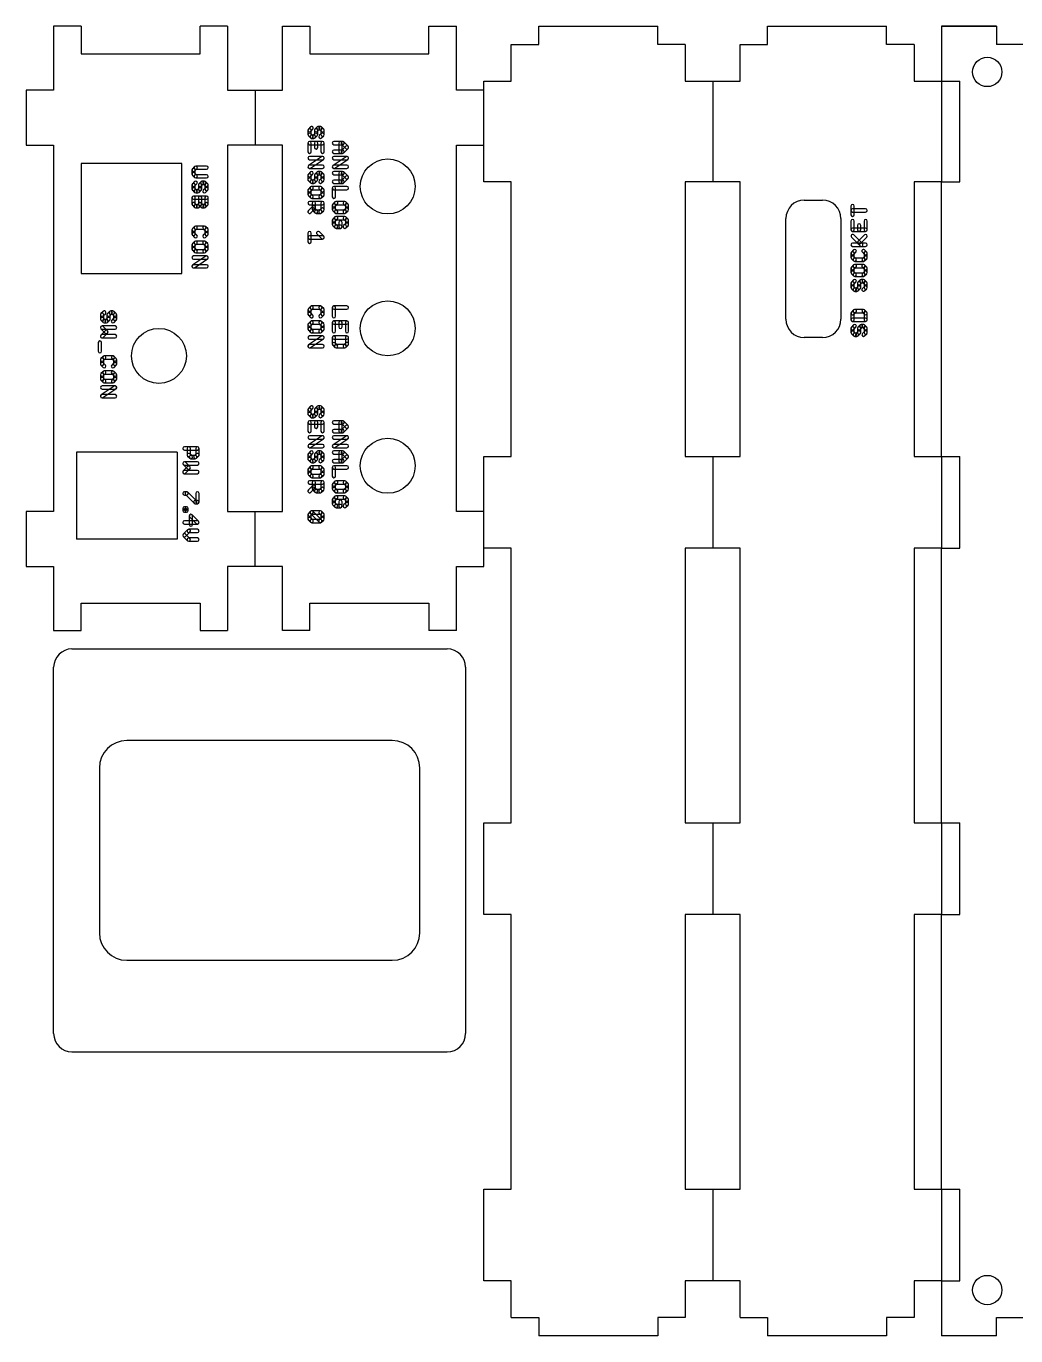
# Model space of a CAD drawing. Extents: x -3 to 225, y 0 to 143.
# Drawn here: x -3 to 105.1, y 0 to 143 of the extents above; entities that cross this region are included whole.
import ezdxf

# ---------------------------------------------------------------- set-up
doc = ezdxf.new("R2010")
doc.units = 0
for name, color, linetype in [('121', 1, 'CONTINUOUS'), ('20', 178, 'CONTINUOUS'), ('248', 250, 'CONTINUOUS')]:
    doc.layers.add(name, color=color, linetype=linetype)

msp = doc.modelspace()

# ---------------------------------------------------------------- linework, layer by layer
at = {"layer": '121'}
for points in [[(28.081, 131.5078), (28.3183, 131.7451, 1), (28.0668, 131.9966), (27.8296, 131.7593, 1)], [(28.1331, 131.159), (28.1331, 131.6336, 1), (27.7775, 131.6336), (27.7775, 131.159, 1)], [(28.7787, 131.9966), (28.5414, 131.7593, 1), (28.7928, 131.5078), (29.0301, 131.7451, 1)], [(28.4893, 131.6336), (28.4893, 131.159, 1), (28.8449, 131.159), (28.8449, 131.6336, 1)], [(29.1416, 132.0486), (28.9044, 132.0486, 1), (28.9044, 131.693), (29.1416, 131.693, 1)], [(29.5046, 131.7593), (29.2674, 131.9966, 1), (29.0159, 131.7451), (29.2532, 131.5078, 1)], [(29.5567, 131.159), (29.5567, 131.6336, 1), (29.2011, 131.6336), (29.2011, 131.159, 1)], [(28.3183, 131.0475), (28.081, 131.2848, 1), (27.8296, 131.0333), (28.0668, 130.796, 1)], [(29.3789, 130.4115), (27.9553, 130.4115, 1), (27.9553, 130.0559), (29.3789, 130.0559, 1)], [(27.7775, 130.2337), (27.7775, 129.2846, 1), (28.1331, 129.2846), (28.1331, 130.2337, 1)], [(28.4298, 131.0996), (28.1926, 131.0996, 1), (28.1926, 130.744), (28.4298, 130.744, 1)], [(28.5414, 131.2848), (28.3041, 131.0475, 1), (28.5556, 130.796), (28.7928, 131.0333, 1)], [(28.4893, 130.2337), (28.4893, 129.7591, 1), (28.8449, 129.7591), (28.8449, 130.2337, 1)], [(29.2674, 130.796), (29.5046, 131.0333, 1), (29.2532, 131.2848), (29.0159, 131.0475, 1)], [(29.5567, 129.2846), (29.5567, 130.2337, 1), (29.2011, 130.2337), (29.2011, 129.2846, 1)], [(30.6223, 130.0559), (31.5714, 130.0559, 1), (31.5714, 130.4115), (30.6223, 130.4115, 1)], [(31.1563, 130.2337), (31.1563, 129.2846, 1), (31.5119, 129.2846), (31.5119, 130.2337, 1)], [(31.4457, 130.108), (31.9202, 129.6334, 1), (32.1716, 129.8849), (31.6971, 130.3594, 1)], [(27.9553, 128.4187), (29.3789, 128.4187, 1), (29.3789, 128.7743), (27.9553, 128.7743, 1)], [(29.2803, 128.7445), (27.8567, 127.7954, 1), (28.0539, 127.4995), (29.4775, 128.4486, 1)], [(31.5714, 129.4624), (30.6223, 129.4624, 1), (30.6223, 129.1068), (31.5714, 129.1068, 1)], [(30.6223, 128.4187), (32.0459, 128.4187, 1), (32.0459, 128.7743), (30.6223, 128.7743, 1)], [(31.9473, 128.7445), (30.5237, 127.7954, 1), (30.7209, 127.4995), (32.1445, 128.4486, 1)], [(31.9202, 129.8849), (31.4457, 129.4103, 1), (31.6971, 129.1589), (32.1716, 129.6334, 1)], [(15.4003, 127.678), (15.1631, 127.4407, 1), (15.4145, 127.1893), (15.6518, 127.4265, 1)], [(15.111, 127.315), (15.111, 126.8405, 1), (15.4666, 126.8405), (15.4666, 127.315, 1)], [(16.7124, 127.7301), (15.5261, 127.7301, 1), (15.5261, 127.3745), (16.7124, 127.3745, 1)], [(27.9553, 127.4696), (29.3789, 127.4696, 1), (29.3789, 127.8252), (27.9553, 127.8252, 1)], [(30.6223, 127.4696), (32.0459, 127.4696, 1), (32.0459, 127.8252), (30.6223, 127.8252, 1)], [(15.1631, 126.7147), (15.4003, 126.4775, 1), (15.6518, 126.7289), (15.4145, 126.9662, 1)], [(15.4145, 125.5521), (15.6518, 125.7894, 1), (15.4003, 126.0408), (15.1631, 125.8036, 1)], [(15.4666, 125.2033), (15.4666, 125.6778, 1), (15.111, 125.6778), (15.111, 125.2033, 1)], [(15.5261, 126.4254), (16.7124, 126.4254, 1), (16.7124, 126.781), (15.5261, 126.781, 1)], [(16.1122, 126.0408), (15.8749, 125.8036, 1), (16.1263, 125.5521), (16.3636, 125.7894, 1)], [(15.8228, 125.6778), (15.8228, 125.2033, 1), (16.1784, 125.2033), (16.1784, 125.6778, 1)], [(16.4751, 126.0929), (16.2379, 126.0929, 1), (16.2379, 125.7373), (16.4751, 125.7373, 1)], [(16.8381, 125.8036), (16.6009, 126.0408, 1), (16.3494, 125.7894), (16.5867, 125.5521, 1)], [(16.8902, 125.2033), (16.8902, 125.6778, 1), (16.5346, 125.6778), (16.5346, 125.2033, 1)], [(28.081, 126.5964), (28.3183, 126.8336, 1), (28.0668, 127.0851), (27.8296, 126.8478, 1)], [(28.1331, 126.2476), (28.1331, 126.7221, 1), (27.7775, 126.7221), (27.7775, 126.2476, 1)], [(28.3183, 126.136), (28.081, 126.3733, 1), (27.8296, 126.1218), (28.0668, 125.8846, 1)], [(28.4298, 126.1881), (28.1926, 126.1881, 1), (28.1926, 125.8325), (28.4298, 125.8325, 1)], [(28.5414, 126.3733), (28.3041, 126.136, 1), (28.5556, 125.8846), (28.7928, 126.1218, 1)], [(28.7787, 127.0851), (28.5414, 126.8478, 1), (28.7928, 126.5964), (29.0301, 126.8336, 1)], [(28.4893, 126.7221), (28.4893, 126.2476, 1), (28.8449, 126.2476), (28.8449, 126.7221, 1)], [(29.1416, 127.1372), (28.9044, 127.1372, 1), (28.9044, 126.7816), (29.1416, 126.7816, 1)], [(29.5046, 126.8478), (29.2674, 127.0851, 1), (29.0159, 126.8336), (29.2532, 126.5964, 1)], [(29.2674, 125.8846), (29.5046, 126.1218, 1), (29.2532, 126.3733), (29.0159, 126.136, 1)], [(29.5567, 126.2476), (29.5567, 126.7221, 1), (29.2011, 126.7221), (29.2011, 126.2476, 1)], [(30.6223, 126.7816), (31.5714, 126.7816, 1), (31.5714, 127.1372), (30.6223, 127.1372, 1)], [(31.5714, 126.1881), (30.6223, 126.1881, 1), (30.6223, 125.8325), (31.5714, 125.8325, 1)], [(31.1563, 126.9594), (31.1563, 126.0103, 1), (31.5119, 126.0103), (31.5119, 126.9594, 1)], [(31.4457, 126.8336), (31.9202, 126.3591, 1), (32.1716, 126.6105), (31.6971, 127.0851, 1)], [(31.9202, 126.6105), (31.4457, 126.136, 1), (31.6971, 125.8846), (32.1716, 126.3591, 1)], [(15.6518, 125.0917), (15.4145, 125.329, 1), (15.1631, 125.0776), (15.4003, 124.8403, 1)], [(15.2888, 124.1001), (16.7124, 124.1001, 1), (16.7124, 124.4557), (15.2888, 124.4557, 1)], [(15.4666, 123.5661), (15.4666, 124.2779, 1), (15.111, 124.2779), (15.111, 123.5661, 1)], [(15.7633, 125.1438), (15.5261, 125.1438, 1), (15.5261, 124.7882), (15.7633, 124.7882, 1)], [(15.8749, 125.329), (15.6376, 125.0917, 1), (15.8891, 124.8403), (16.1263, 125.0776, 1)], [(15.8228, 124.2779), (15.8228, 123.5661, 1), (16.1784, 123.5661), (16.1784, 124.2779, 1)], [(16.6009, 124.8403), (16.8381, 125.0776, 1), (16.5867, 125.329), (16.3494, 125.0917, 1)], [(16.5346, 124.2779), (16.5346, 123.5661, 1), (16.8902, 123.5661), (16.8902, 124.2779, 1)], [(28.0668, 125.4479), (27.8296, 125.2107, 1), (28.081, 124.9592), (28.3183, 125.1965, 1)], [(27.7775, 125.0849), (27.7775, 124.6104, 1), (28.1331, 124.6104), (28.1331, 125.0849, 1)], [(27.8296, 124.4847), (28.0668, 124.2474, 1), (28.3183, 124.4989), (28.081, 124.7361, 1)], [(29.1416, 125.5), (28.1926, 125.5, 1), (28.1926, 125.1444), (29.1416, 125.1444, 1)], [(28.1926, 124.1953), (29.1416, 124.1953, 1), (29.1416, 124.5509), (28.1926, 124.5509, 1)], [(29.5046, 125.2107), (29.2674, 125.4479, 1), (29.0159, 125.1965), (29.2532, 124.9592, 1)], [(29.2674, 124.2474), (29.5046, 124.4847, 1), (29.2532, 124.7361), (29.0159, 124.4989, 1)], [(29.5567, 124.6104), (29.5567, 125.0849, 1), (29.2011, 125.0849), (29.2011, 124.6104, 1)], [(32.0459, 125.5), (30.6223, 125.5, 1), (30.6223, 125.1444), (32.0459, 125.1444, 1)], [(30.4445, 125.3222), (30.4445, 124.3731, 1), (30.8001, 124.3731), (30.8001, 125.3222, 1)], [(15.6518, 123.4546), (15.4145, 123.6919, 1), (15.1631, 123.4404), (15.4003, 123.2031, 1)], [(15.7633, 123.5067), (15.5261, 123.5067, 1), (15.5261, 123.1511), (15.7633, 123.1511, 1)], [(15.8749, 123.6919), (15.6376, 123.4546, 1), (15.8891, 123.2031), (16.1263, 123.4404, 1)], [(16.3636, 123.4546), (16.1263, 123.6919, 1), (15.8749, 123.4404), (16.1122, 123.2031, 1)], [(16.4751, 123.5067), (16.2379, 123.5067, 1), (16.2379, 123.1511), (16.4751, 123.1511, 1)], [(16.5867, 123.6919), (16.3494, 123.4546, 1), (16.6009, 123.2031), (16.8381, 123.4404, 1)], [(27.9553, 123.5073), (29.3789, 123.5073, 1), (29.3789, 123.8629), (27.9553, 123.8629, 1)], [(28.3041, 123.3362), (27.8296, 122.8617, 1), (28.081, 122.6103), (28.5556, 123.0848, 1)], [(28.6076, 122.9732), (28.6076, 123.6851, 1), (28.252, 123.6851), (28.252, 122.9732, 1)], [(28.7928, 122.8617), (28.5556, 123.099, 1), (28.3041, 122.8475), (28.5414, 122.6103, 1)], [(29.2532, 123.099), (29.0159, 122.8617, 1), (29.2674, 122.6103), (29.5046, 122.8475, 1)], [(29.2011, 123.6851), (29.2011, 122.9732, 1), (29.5567, 122.9732), (29.5567, 123.6851, 1)], [(30.7338, 123.8108), (30.4966, 123.5735, 1), (30.748, 123.3221), (30.9853, 123.5593, 1)], [(30.4445, 123.4478), (30.4445, 122.9732, 1), (30.8001, 122.9732), (30.8001, 123.4478, 1)], [(30.4966, 122.8475), (30.7338, 122.6103, 1), (30.9853, 122.8617), (30.748, 123.099, 1)], [(31.8086, 123.8629), (30.8596, 123.8629, 1), (30.8596, 123.5072), (31.8086, 123.5072, 1)], [(32.1716, 123.5735), (31.9344, 123.8108, 1), (31.6829, 123.5593), (31.9202, 123.3221, 1)], [(31.9344, 122.6103), (32.1716, 122.8475, 1), (31.9202, 123.099), (31.6829, 122.8617, 1)], [(32.2237, 122.9732), (32.2237, 123.4478, 1), (31.8681, 123.4478), (31.8681, 122.9732, 1)], [(87.4654, 122.4078), (87.4654, 123.3569, 1), (87.1098, 123.3569), (87.1098, 122.4078, 1)], [(88.7112, 123.0602), (87.2876, 123.0602, 1), (87.2876, 122.7046), (88.7112, 122.7046, 1)], [(29.1416, 122.9138), (28.6671, 122.9138, 1), (28.6671, 122.5582), (29.1416, 122.5582, 1)], [(30.7338, 122.1736), (30.4966, 121.9363, 1), (30.748, 121.6849), (30.9853, 121.9222, 1)], [(30.4445, 121.8106), (30.4445, 121.3361, 1), (30.8001, 121.3361), (30.8001, 121.8106, 1)], [(30.8596, 122.5582), (31.8086, 122.5582, 1), (31.8086, 122.9138), (30.8596, 122.9138, 1)], [(31.8086, 122.2257), (30.8596, 122.2257, 1), (30.8596, 121.8701), (31.8086, 121.8701, 1)], [(31.5119, 121.0988), (31.5119, 121.5734, 1), (31.1563, 121.5734), (31.1563, 121.0988, 1)], [(32.1716, 121.9363), (31.9344, 122.1736, 1), (31.6829, 121.9222), (31.9202, 121.6849, 1)], [(32.2237, 121.3361), (32.2237, 121.8106, 1), (31.8681, 121.8106), (31.8681, 121.3361, 1)], [(87.1098, 121.7198), (87.1098, 120.7707, 1), (87.4654, 120.7707), (87.4654, 121.7198, 1)], [(88.889, 120.7707), (88.889, 121.7198, 1), (88.5334, 121.7198), (88.5334, 120.7707, 1)], [(15.4003, 121.1294), (15.1631, 120.8921, 1), (15.4145, 120.6406), (15.6518, 120.8779, 1)], [(15.111, 120.7664), (15.111, 120.2918, 1), (15.4666, 120.2918), (15.4666, 120.7664, 1)], [(15.1631, 120.1661), (15.4003, 119.9288, 1), (15.6518, 120.1803), (15.4145, 120.4175, 1)], [(16.4751, 121.1814), (15.5261, 121.1814, 1), (15.5261, 120.8258), (16.4751, 120.8258, 1)], [(16.8381, 120.8921), (16.6009, 121.1294, 1), (16.3494, 120.8779), (16.5867, 120.6406, 1)], [(16.6009, 119.9288), (16.8381, 120.1661, 1), (16.5867, 120.4175), (16.3494, 120.1803, 1)], [(16.8902, 120.2918), (16.8902, 120.7664, 1), (16.5346, 120.7664), (16.5346, 120.2918, 1)], [(27.7775, 120.4107), (27.7775, 119.4617, 1), (28.1331, 119.4617), (28.1331, 120.4107, 1)], [(28.7787, 120.285), (29.2532, 119.8105, 1), (29.5046, 120.0619), (29.0301, 120.5365, 1)], [(30.4966, 121.2104), (30.7338, 120.9731, 1), (30.9853, 121.2245), (30.748, 121.4618, 1)], [(30.8596, 120.921), (31.3341, 120.921, 1), (31.3341, 121.2766), (30.8596, 121.2766, 1)], [(31.9344, 120.9731), (32.1716, 121.2104, 1), (31.9202, 121.4618), (31.6829, 121.2245, 1)], [(87.2876, 120.5929), (88.7112, 120.5929, 1), (88.7112, 120.9485), (87.2876, 120.9485, 1)], [(88.3624, 119.2592), (87.4133, 120.2083, 1), (87.1619, 119.9569), (88.1109, 119.0078, 1)], [(88.1772, 120.7707), (88.1772, 121.2452, 1), (87.8216, 121.2452), (87.8216, 120.7707, 1)], [(88.1251, 119.2451), (88.8369, 119.9569, 1), (88.5855, 120.2083), (87.8737, 119.4965, 1)], [(15.4003, 119.4922), (15.1631, 119.2549, 1), (15.4145, 119.0035), (15.6518, 119.2408, 1)], [(15.111, 119.1292), (15.111, 118.6547, 1), (15.4666, 118.6547), (15.4666, 119.1292, 1)], [(15.1631, 118.5289), (15.4003, 118.2917, 1), (15.6518, 118.5431), (15.4145, 118.7804, 1)], [(16.4751, 119.5443), (15.5261, 119.5443, 1), (15.5261, 119.1887), (16.4751, 119.1887, 1)], [(16.8381, 119.2549), (16.6009, 119.4922, 1), (16.3494, 119.2408), (16.5867, 119.0035, 1)], [(16.6009, 118.2917), (16.8381, 118.5289, 1), (16.5867, 118.7804), (16.3494, 118.5431, 1)], [(16.8902, 118.6547), (16.8902, 119.1292, 1), (16.5346, 119.1292), (16.5346, 118.6547, 1)], [(29.3789, 120.114), (27.9553, 120.114, 1), (27.9553, 119.7584), (29.3789, 119.7584, 1)], [(87.2876, 118.9557), (88.7112, 118.9557, 1), (88.7112, 119.3113), (87.2876, 119.3113, 1)], [(15.2888, 117.5515), (16.7124, 117.5515, 1), (16.7124, 117.9071), (15.2888, 117.9071, 1)], [(16.6138, 117.8773), (15.1902, 116.9282, 1), (15.3874, 116.6323), (16.811, 117.5814, 1)], [(15.5261, 118.2396), (16.4751, 118.2396, 1), (16.4751, 118.5952), (15.5261, 118.5952, 1)], [(87.3991, 118.5712), (87.1619, 118.3339, 1), (87.4133, 118.0824), (87.6506, 118.3197, 1)], [(87.1098, 118.2082), (87.1098, 117.7336, 1), (87.4654, 117.7336), (87.4654, 118.2082, 1)], [(87.1619, 117.6079), (87.3991, 117.3706, 1), (87.6506, 117.6221), (87.4133, 117.8594, 1)], [(87.5249, 117.3186), (88.4739, 117.3186, 1), (88.4739, 117.6742), (87.5249, 117.6742, 1)], [(88.8369, 118.3339), (88.5997, 118.5712, 1), (88.3482, 118.3197), (88.5855, 118.0824, 1)], [(88.5997, 117.3706), (88.8369, 117.6079, 1), (88.5855, 117.8594), (88.3482, 117.6221, 1)], [(88.889, 117.7336), (88.889, 118.2082, 1), (88.5334, 118.2082), (88.5334, 117.7336, 1)], [(15.2888, 116.6024), (16.7124, 116.6024, 1), (16.7124, 116.958), (15.2888, 116.958, 1)], [(87.3991, 116.934), (87.1619, 116.6967, 1), (87.4133, 116.4453), (87.6506, 116.6826, 1)], [(87.1098, 116.571), (87.1098, 116.0965, 1), (87.4654, 116.0965), (87.4654, 116.571, 1)], [(87.1619, 115.9708), (87.3991, 115.7335, 1), (87.6506, 115.9849), (87.4133, 116.2222, 1)], [(88.4739, 116.9861), (87.5249, 116.9861, 1), (87.5249, 116.6305), (88.4739, 116.6305, 1)], [(87.5249, 115.6814), (88.4739, 115.6814, 1), (88.4739, 116.037), (87.5249, 116.037, 1)], [(88.8369, 116.6967), (88.5997, 116.934, 1), (88.3482, 116.6826), (88.5855, 116.4453, 1)], [(88.5997, 115.7335), (88.8369, 115.9708, 1), (88.5855, 116.2222), (88.3482, 115.9849, 1)], [(88.889, 116.0965), (88.889, 116.571, 1), (88.5334, 116.571), (88.5334, 116.0965, 1)], [(87.3991, 115.2969), (87.1619, 115.0596, 1), (87.4133, 114.8081), (87.6506, 115.0454, 1)], [(87.1098, 114.9339), (87.1098, 114.4593, 1), (87.4654, 114.4593), (87.4654, 114.9339, 1)], [(87.1619, 114.3336), (87.3991, 114.0963, 1), (87.6506, 114.3478), (87.4133, 114.585, 1)], [(87.8878, 114.0963), (88.1251, 114.3336, 1), (87.8737, 114.585), (87.6364, 114.3478, 1)], [(88.1251, 114.8081), (88.3624, 115.0454, 1), (88.1109, 115.2969), (87.8737, 115.0596, 1)], [(88.1772, 114.4593), (88.1772, 114.9339, 1), (87.8216, 114.9339), (87.8216, 114.4593, 1)], [(88.2367, 114.9933), (88.4739, 114.9933, 1), (88.4739, 115.3489), (88.2367, 115.3489, 1)], [(88.3482, 115.0454), (88.5855, 114.8081, 1), (88.8369, 115.0596), (88.5997, 115.2969, 1)], [(88.5855, 114.585), (88.3482, 114.3478, 1), (88.5997, 114.0963), (88.8369, 114.3336, 1)], [(88.5334, 114.9339), (88.5334, 114.4593, 1), (88.889, 114.4593), (88.889, 114.9339, 1)], [(87.5249, 114.0443), (87.7621, 114.0443, 1), (87.7621, 114.3999), (87.5249, 114.3999, 1)], [(5.4145, 111.3707), (5.6518, 111.608, 1), (5.4003, 111.8594), (5.1631, 111.6221, 1)], [(5.4666, 111.0219), (5.4666, 111.4964, 1), (5.111, 111.4964), (5.111, 111.0219, 1)], [(6.1122, 111.8594), (5.8749, 111.6221, 1), (6.1263, 111.3707), (6.3636, 111.608, 1)], [(5.8228, 111.4964), (5.8228, 111.0219, 1), (6.1784, 111.0219), (6.1784, 111.4964, 1)], [(6.4751, 111.9115), (6.2379, 111.9115, 1), (6.2379, 111.5559), (6.4751, 111.5559, 1)], [(6.8381, 111.6221), (6.6009, 111.8594, 1), (6.3494, 111.608), (6.5867, 111.3707, 1)], [(6.8902, 111.0219), (6.8902, 111.4964, 1), (6.5346, 111.4964), (6.5346, 111.0219, 1)], [(28.0668, 112.4037), (27.8296, 112.1664, 1), (28.081, 111.9149), (28.3183, 112.1522, 1)], [(27.7775, 112.0407), (27.7775, 111.5661, 1), (28.1331, 111.5661), (28.1331, 112.0407, 1)], [(27.8296, 111.4404), (28.0668, 111.2031, 1), (28.3183, 111.4546), (28.081, 111.6919, 1)], [(29.1416, 112.4557), (28.1926, 112.4557, 1), (28.1926, 112.1001), (29.1416, 112.1001, 1)], [(29.5046, 112.1664), (29.2674, 112.4037, 1), (29.0159, 112.1522), (29.2532, 111.9149, 1)], [(29.2674, 111.2031), (29.5046, 111.4404, 1), (29.2532, 111.6919), (29.0159, 111.4546, 1)], [(29.5567, 111.5661), (29.5567, 112.0407, 1), (29.2011, 112.0407), (29.2011, 111.5661, 1)], [(32.0459, 112.4557), (30.6223, 112.4557, 1), (30.6223, 112.1001), (32.0459, 112.1001, 1)], [(30.4445, 112.2779), (30.4445, 111.3289, 1), (30.8001, 111.3289), (30.8001, 112.2779, 1)], [(87.3991, 112.0225), (87.1619, 111.7853, 1), (87.4133, 111.5338), (87.6506, 111.7711, 1)], [(87.1098, 111.6595), (87.1098, 110.9477, 1), (87.4654, 110.9477), (87.4654, 111.6595, 1)], [(88.4739, 112.0746), (87.5249, 112.0746, 1), (87.5249, 111.719), (88.4739, 111.719, 1)], [(88.8369, 111.7853), (88.5997, 112.0225, 1), (88.3482, 111.7711), (88.5855, 111.5338, 1)], [(88.889, 110.9477), (88.889, 111.6595, 1), (88.5334, 111.6595), (88.5334, 110.9477, 1)], [(5.6518, 110.9103), (5.4145, 111.1476, 1), (5.1631, 110.8961), (5.4003, 110.6589, 1)], [(6.7124, 110.2743), (5.2888, 110.2743, 1), (5.2888, 109.9187), (6.7124, 109.9187, 1)], [(5.1631, 109.9708), (5.6376, 109.4963, 1), (5.8891, 109.7477), (5.4145, 110.2222, 1)], [(5.7633, 110.9624), (5.5261, 110.9624, 1), (5.5261, 110.6068), (5.7633, 110.6068, 1)], [(5.8749, 111.1476), (5.6376, 110.9103, 1), (5.8891, 110.6589), (6.1263, 110.8961, 1)], [(6.6009, 110.6589), (6.8381, 110.8961, 1), (6.5867, 111.1476), (6.3494, 110.9103, 1)], [(28.0668, 110.7665), (27.8296, 110.5292, 1), (28.081, 110.2778), (28.3183, 110.5151, 1)], [(27.7775, 110.4035), (27.7775, 109.929, 1), (28.1331, 109.929), (28.1331, 110.4035, 1)], [(29.1416, 110.8186), (28.1926, 110.8186, 1), (28.1926, 110.463), (29.1416, 110.463, 1)], [(29.5046, 110.5292), (29.2674, 110.7665, 1), (29.0159, 110.5151), (29.2532, 110.2778, 1)], [(29.5567, 109.929), (29.5567, 110.4035, 1), (29.2011, 110.4035), (29.2011, 109.929, 1)], [(32.0459, 110.8186), (30.6223, 110.8186, 1), (30.6223, 110.463), (32.0459, 110.463, 1)], [(30.4445, 110.6408), (30.4445, 109.6917, 1), (30.8001, 109.6917), (30.8001, 110.6408, 1)], [(31.1563, 110.6408), (31.1563, 110.1662, 1), (31.5119, 110.1662), (31.5119, 110.6408, 1)], [(32.2237, 109.6917), (32.2237, 110.6408, 1), (31.8681, 110.6408), (31.8681, 109.6917, 1)], [(87.2876, 110.7699), (88.7112, 110.7699, 1), (88.7112, 111.1255), (87.2876, 111.1255, 1)], [(87.3991, 110.3854), (87.1619, 110.1481, 1), (87.4133, 109.8967), (87.6506, 110.1339, 1)], [(87.1098, 110.0224), (87.1098, 109.5479, 1), (87.4654, 109.5479), (87.4654, 110.0224, 1)], [(88.1251, 109.8967), (88.3624, 110.1339, 1), (88.1109, 110.3854), (87.8737, 110.1481, 1)], [(88.1772, 109.5479), (88.1772, 110.0224, 1), (87.8216, 110.0224), (87.8216, 109.5479, 1)], [(88.2367, 110.0819), (88.4739, 110.0819, 1), (88.4739, 110.4375), (88.2367, 110.4375, 1)], [(88.3482, 110.1339), (88.5855, 109.8967, 1), (88.8369, 110.1481), (88.5997, 110.3854, 1)], [(88.5334, 110.0224), (88.5334, 109.5479, 1), (88.889, 109.5479), (88.889, 110.0224, 1)], [(5.6376, 109.7477), (5.1631, 109.2732, 1), (5.4145, 109.0217), (5.8891, 109.4963, 1)], [(5.2888, 108.9696), (6.7124, 108.9696, 1), (6.7124, 109.3252), (5.2888, 109.3252, 1)], [(27.8296, 109.8033), (28.0668, 109.566, 1), (28.3183, 109.8174), (28.081, 110.0547, 1)], [(27.9553, 108.8258), (29.3789, 108.8258, 1), (29.3789, 109.1814), (27.9553, 109.1814, 1)], [(29.2803, 109.1516), (27.8567, 108.2025, 1), (28.0539, 107.9066), (29.4775, 108.8557, 1)], [(28.1926, 109.5139), (29.1416, 109.5139, 1), (29.1416, 109.8695), (28.1926, 109.8695, 1)], [(29.2674, 109.566), (29.5046, 109.8033, 1), (29.2532, 110.0547), (29.0159, 109.8174, 1)], [(32.0459, 109.1814), (30.6223, 109.1814, 1), (30.6223, 108.8258), (32.0459, 108.8258, 1)], [(30.4445, 109.0036), (30.4445, 108.2918, 1), (30.8001, 108.2918), (30.8001, 109.0036, 1)], [(32.2237, 108.2918), (32.2237, 109.0036, 1), (31.8681, 109.0036), (31.8681, 108.2918, 1)], [(87.1619, 109.4221), (87.3991, 109.1849, 1), (87.6506, 109.4363), (87.4133, 109.6736, 1)], [(87.5249, 109.1328), (87.7621, 109.1328, 1), (87.7621, 109.4884), (87.5249, 109.4884, 1)], [(87.8878, 109.1849), (88.1251, 109.4221, 1), (87.8737, 109.6736), (87.6364, 109.4363, 1)], [(88.5855, 109.6736), (88.3482, 109.4363, 1), (88.5997, 109.1849), (88.8369, 109.4221, 1)], [(4.8737, 108.4594), (4.8737, 107.5103, 1), (5.2293, 107.5103), (5.2293, 108.4594, 1)], [(27.9553, 107.8768), (29.3789, 107.8768, 1), (29.3789, 108.2324), (27.9553, 108.2324, 1)], [(30.4966, 108.1661), (30.7338, 107.9288, 1), (30.9853, 108.1803), (30.748, 108.4175, 1)], [(30.8596, 107.8768), (31.8086, 107.8768, 1), (31.8086, 108.2324), (30.8596, 108.2324, 1)], [(31.9344, 107.9288), (32.1716, 108.1661, 1), (31.9202, 108.4175), (31.6829, 108.1803, 1)], [(5.4003, 106.9479), (5.1631, 106.7107, 1), (5.4145, 106.4592), (5.6518, 106.6965, 1)], [(5.111, 106.5849), (5.111, 106.1104, 1), (5.4666, 106.1104), (5.4666, 106.5849, 1)], [(5.1631, 105.9847), (5.4003, 105.7474, 1), (5.6518, 105.9989), (5.4145, 106.2361, 1)], [(6.4751, 107), (5.5261, 107, 1), (5.5261, 106.6444), (6.4751, 106.6444, 1)], [(6.8381, 106.7107), (6.6009, 106.9479, 1), (6.3494, 106.6965), (6.5867, 106.4592, 1)], [(6.6009, 105.7474), (6.8381, 105.9847, 1), (6.5867, 106.2361), (6.3494, 105.9989, 1)], [(6.8902, 106.1104), (6.8902, 106.5849, 1), (6.5346, 106.5849), (6.5346, 106.1104, 1)], [(5.4003, 105.3108), (5.1631, 105.0735, 1), (5.4145, 104.8221), (5.6518, 105.0593, 1)], [(5.111, 104.9478), (5.111, 104.4732, 1), (5.4666, 104.4732), (5.4666, 104.9478, 1)], [(5.1631, 104.3475), (5.4003, 104.1103, 1), (5.6518, 104.3617), (5.4145, 104.599, 1)], [(6.4751, 105.3629), (5.5261, 105.3629, 1), (5.5261, 105.0072), (6.4751, 105.0072, 1)], [(5.5261, 104.0582), (6.4751, 104.0582, 1), (6.4751, 104.4138), (5.5261, 104.4138, 1)], [(6.8381, 105.0735), (6.6009, 105.3108, 1), (6.3494, 105.0593), (6.5867, 104.8221, 1)], [(6.6009, 104.1103), (6.8381, 104.3475, 1), (6.5867, 104.599), (6.3494, 104.3617, 1)], [(6.8902, 104.4732), (6.8902, 104.9478, 1), (6.5346, 104.9478), (6.5346, 104.4732, 1)], [(5.2888, 103.3701), (6.7124, 103.3701, 1), (6.7124, 103.7257), (5.2888, 103.7257, 1)], [(6.6138, 103.6958), (5.1902, 102.7468, 1), (5.3874, 102.4509), (6.811, 103.4, 1)], [(5.2888, 102.421), (6.7124, 102.421, 1), (6.7124, 102.7766), (5.2888, 102.7766, 1)], [(28.081, 101.0078), (28.3183, 101.2451, 1), (28.0668, 101.4966), (27.8296, 101.2593, 1)], [(28.7787, 101.4966), (28.5414, 101.2593, 1), (28.7928, 101.0078), (29.0301, 101.2451, 1)], [(29.1416, 101.5486), (28.9044, 101.5486, 1), (28.9044, 101.193), (29.1416, 101.193, 1)], [(29.5046, 101.2593), (29.2674, 101.4966, 1), (29.0159, 101.2451), (29.2532, 101.0078, 1)], [(28.1331, 100.659), (28.1331, 101.1336, 1), (27.7775, 101.1336), (27.7775, 100.659, 1)], [(28.3183, 100.5475), (28.081, 100.7848, 1), (27.8296, 100.5333), (28.0668, 100.296, 1)], [(28.4298, 100.5996), (28.1926, 100.5996, 1), (28.1926, 100.244), (28.4298, 100.244, 1)], [(28.5414, 100.7848), (28.3041, 100.5475, 1), (28.5556, 100.296), (28.7928, 100.5333, 1)], [(28.4893, 101.1336), (28.4893, 100.659, 1), (28.8449, 100.659), (28.8449, 101.1336, 1)], [(29.2674, 100.296), (29.5046, 100.5333, 1), (29.2532, 100.7848), (29.0159, 100.5475, 1)], [(29.5567, 100.659), (29.5567, 101.1336, 1), (29.2011, 101.1336), (29.2011, 100.659, 1)], [(29.3789, 99.9115), (27.9553, 99.9115, 1), (27.9553, 99.5559), (29.3789, 99.5559, 1)], [(27.7775, 99.7337), (27.7775, 98.7846, 1), (28.1331, 98.7846), (28.1331, 99.7337, 1)], [(28.4893, 99.7337), (28.4893, 99.2591, 1), (28.8449, 99.2591), (28.8449, 99.7337, 1)], [(29.5567, 98.7846), (29.5567, 99.7337, 1), (29.2011, 99.7337), (29.2011, 98.7846, 1)], [(30.6223, 99.5559), (31.5714, 99.5559, 1), (31.5714, 99.9115), (30.6223, 99.9115, 1)], [(31.5714, 98.9624), (30.6223, 98.9624, 1), (30.6223, 98.6068), (31.5714, 98.6068, 1)], [(31.1563, 99.7337), (31.1563, 98.7846, 1), (31.5119, 98.7846), (31.5119, 99.7337, 1)], [(31.4457, 99.608), (31.9202, 99.1334, 1), (32.1716, 99.3849), (31.6971, 99.8594, 1)], [(31.9202, 99.3849), (31.4457, 98.9103, 1), (31.6971, 98.6589), (32.1716, 99.1334, 1)], [(27.9553, 97.9187), (29.3789, 97.9187, 1), (29.3789, 98.2743), (27.9553, 98.2743, 1)], [(29.2803, 98.2445), (27.8567, 97.2954, 1), (28.0539, 96.9995), (29.4775, 97.9486, 1)], [(27.9553, 96.9696), (29.3789, 96.9696, 1), (29.3789, 97.3252), (27.9553, 97.3252, 1)], [(30.6223, 97.9187), (32.0459, 97.9187, 1), (32.0459, 98.2743), (30.6223, 98.2743, 1)], [(31.9473, 98.2445), (30.5237, 97.2954, 1), (30.7209, 96.9995), (32.1445, 97.9486, 1)], [(30.6223, 96.9696), (32.0459, 96.9696, 1), (32.0459, 97.3252), (30.6223, 97.3252, 1)], [(14.2888, 96.7152), (15.7124, 96.7152, 1), (15.7124, 97.0708), (14.2888, 97.0708, 1)], [(14.9411, 96.1812), (14.9411, 96.893, 1), (14.5855, 96.893), (14.5855, 96.1812, 1)], [(15.1263, 96.0696), (14.8891, 96.3069, 1), (14.6376, 96.0554), (14.8749, 95.8182, 1)], [(15.4751, 96.1217), (15.0006, 96.1217, 1), (15.0006, 95.7661), (15.4751, 95.7661, 1)], [(15.5867, 96.3069), (15.3494, 96.0696, 1), (15.6009, 95.8182), (15.8381, 96.0554, 1)], [(15.5346, 96.893), (15.5346, 96.1812, 1), (15.8902, 96.1812), (15.8902, 96.893, 1)], [(28.081, 96.0964), (28.3183, 96.3336, 1), (28.0668, 96.5851), (27.8296, 96.3478, 1)], [(28.1331, 95.7476), (28.1331, 96.2221, 1), (27.7775, 96.2221), (27.7775, 95.7476, 1)], [(28.3183, 95.636), (28.081, 95.8733, 1), (27.8296, 95.6218), (28.0668, 95.3846, 1)], [(28.5414, 95.8733), (28.3041, 95.636, 1), (28.5556, 95.3846), (28.7928, 95.6218, 1)], [(28.7787, 96.5851), (28.5414, 96.3478, 1), (28.7928, 96.0964), (29.0301, 96.3336, 1)], [(28.4893, 96.2221), (28.4893, 95.7476, 1), (28.8449, 95.7476), (28.8449, 96.2221, 1)], [(29.1416, 96.6372), (28.9044, 96.6372, 1), (28.9044, 96.2816), (29.1416, 96.2816, 1)], [(29.5046, 96.3478), (29.2674, 96.5851, 1), (29.0159, 96.3336), (29.2532, 96.0964, 1)], [(29.2674, 95.3846), (29.5046, 95.6218, 1), (29.2532, 95.8733), (29.0159, 95.636, 1)], [(29.5567, 95.7476), (29.5567, 96.2221, 1), (29.2011, 96.2221), (29.2011, 95.7476, 1)], [(30.6223, 96.2816), (31.5714, 96.2816, 1), (31.5714, 96.6372), (30.6223, 96.6372, 1)], [(31.1563, 96.4594), (31.1563, 95.5103, 1), (31.5119, 95.5103), (31.5119, 96.4594, 1)], [(31.4457, 96.3336), (31.9202, 95.8591, 1), (32.1716, 96.1105), (31.6971, 96.5851, 1)], [(31.9202, 96.1105), (31.4457, 95.636, 1), (31.6971, 95.3846), (32.1716, 95.8591, 1)], [(15.7124, 95.4336), (14.2888, 95.4336, 1), (14.2888, 95.078), (15.7124, 95.078, 1)], [(14.1631, 95.1301), (14.6376, 94.6555, 1), (14.8891, 94.907), (14.4145, 95.3815, 1)], [(14.6376, 94.907), (14.1631, 94.4325, 1), (14.4145, 94.181), (14.8891, 94.6555, 1)], [(14.2888, 94.1289), (15.7124, 94.1289, 1), (15.7124, 94.4845), (14.2888, 94.4845, 1)], [(28.0668, 94.9479), (27.8296, 94.7107, 1), (28.081, 94.4592), (28.3183, 94.6965, 1)], [(27.7775, 94.5849), (27.7775, 94.1104, 1), (28.1331, 94.1104), (28.1331, 94.5849, 1)], [(28.4298, 95.6881), (28.1926, 95.6881, 1), (28.1926, 95.3325), (28.4298, 95.3325, 1)], [(29.1416, 95), (28.1926, 95, 1), (28.1926, 94.6444), (29.1416, 94.6444, 1)], [(29.5046, 94.7107), (29.2674, 94.9479, 1), (29.0159, 94.6965), (29.2532, 94.4592, 1)], [(29.5567, 94.1104), (29.5567, 94.5849, 1), (29.2011, 94.5849), (29.2011, 94.1104, 1)], [(31.5714, 95.6881), (30.6223, 95.6881, 1), (30.6223, 95.3325), (31.5714, 95.3325, 1)], [(32.0459, 95), (30.6223, 95, 1), (30.6223, 94.6444), (32.0459, 94.6444, 1)], [(30.4445, 94.8222), (30.4445, 93.8731, 1), (30.8001, 93.8731), (30.8001, 94.8222, 1)], [(27.8296, 93.9847), (28.0668, 93.7474, 1), (28.3183, 93.9989), (28.081, 94.2361, 1)], [(27.9553, 93.0073), (29.3789, 93.0073, 1), (29.3789, 93.3629), (27.9553, 93.3629, 1)], [(28.1926, 93.6953), (29.1416, 93.6953, 1), (29.1416, 94.0509), (28.1926, 94.0509, 1)], [(28.6076, 92.4732), (28.6076, 93.1851, 1), (28.252, 93.1851), (28.252, 92.4732, 1)], [(29.2674, 93.7474), (29.5046, 93.9847, 1), (29.2532, 94.2361), (29.0159, 93.9989, 1)], [(29.2011, 93.1851), (29.2011, 92.4732, 1), (29.5567, 92.4732), (29.5567, 93.1851, 1)], [(30.7338, 93.3108), (30.4966, 93.0735, 1), (30.748, 92.8221), (30.9853, 93.0593, 1)], [(30.4445, 92.9478), (30.4445, 92.4732, 1), (30.8001, 92.4732), (30.8001, 92.9478, 1)], [(31.8086, 93.3629), (30.8596, 93.3629, 1), (30.8596, 93.0072), (31.8086, 93.0072, 1)], [(32.1716, 93.0735), (31.9344, 93.3108, 1), (31.6829, 93.0593), (31.9202, 92.8221, 1)], [(32.2237, 92.4732), (32.2237, 92.9478, 1), (31.8681, 92.9478), (31.8681, 92.4732, 1)], [(14.5261, 92.1593), (14.2888, 92.1593, 1), (14.2888, 91.8037), (14.5261, 91.8037, 1)], [(15.6009, 91.1581), (14.6518, 92.1072, 1), (14.4003, 91.8558), (15.3494, 90.9067, 1)], [(15.5346, 91.9815), (15.5346, 91.0324, 1), (15.8902, 91.0324), (15.8902, 91.9815, 1)], [(28.3041, 92.8362), (27.8296, 92.3617, 1), (28.081, 92.1103), (28.5556, 92.5848, 1)], [(28.7928, 92.3617), (28.5556, 92.599, 1), (28.3041, 92.3475), (28.5414, 92.1103, 1)], [(29.1416, 92.4138), (28.6671, 92.4138, 1), (28.6671, 92.0582), (29.1416, 92.0582, 1)], [(29.2532, 92.599), (29.0159, 92.3617, 1), (29.2674, 92.1103), (29.5046, 92.3475, 1)], [(30.4966, 92.3475), (30.7338, 92.1103, 1), (30.9853, 92.3617), (30.748, 92.599, 1)], [(30.7338, 91.6736), (30.4966, 91.4363, 1), (30.748, 91.1849), (30.9853, 91.4222, 1)], [(30.8596, 92.0582), (31.8086, 92.0582, 1), (31.8086, 92.4138), (30.8596, 92.4138, 1)], [(31.8086, 91.7257), (30.8596, 91.7257, 1), (30.8596, 91.3701), (31.8086, 91.3701, 1)], [(31.9344, 92.1103), (32.1716, 92.3475, 1), (31.9202, 92.599), (31.6829, 92.3617, 1)], [(32.1716, 91.4363), (31.9344, 91.6736, 1), (31.6829, 91.4222), (31.9202, 91.1849, 1)], [(14.2888, 90.1665), (14.5261, 90.1665, 1), (14.5261, 90.5221), (14.2888, 90.5221, 1)], [(14.4666, 90.1071), (14.4666, 90.3443, 1), (14.111, 90.3443), (14.111, 90.1071, 1)], [(14.5261, 90.2849), (14.2888, 90.2849, 1), (14.2888, 89.9293), (14.5261, 89.9293, 1)], [(14.3483, 90.3443), (14.3483, 90.1071, 1), (14.7039, 90.1071), (14.7039, 90.3443, 1)], [(15.7124, 91.2102), (15.4751, 91.2102, 1), (15.4751, 90.8546), (15.7124, 90.8546, 1)], [(30.4445, 91.3106), (30.4445, 90.8361, 1), (30.8001, 90.8361), (30.8001, 91.3106, 1)], [(30.4966, 90.7104), (30.7338, 90.4731, 1), (30.9853, 90.7245), (30.748, 90.9618, 1)], [(30.8596, 90.421), (31.3341, 90.421, 1), (31.3341, 90.7766), (30.8596, 90.7766, 1)], [(31.5119, 90.5988), (31.5119, 91.0734, 1), (31.1563, 91.0734), (31.1563, 90.5988, 1)], [(31.9344, 90.4731), (32.1716, 90.7104, 1), (31.9202, 90.9618), (31.6829, 90.7245, 1)], [(32.2237, 90.8361), (32.2237, 91.3106, 1), (31.8681, 91.3106), (31.8681, 90.8361, 1)], [(14.2888, 88.6362), (15.7124, 88.6362, 1), (15.7124, 88.9918), (14.2888, 88.9918, 1)], [(15.8381, 88.9397), (15.1263, 89.6515, 1), (14.8749, 89.4), (15.5867, 88.6882, 1)], [(14.8228, 89.5258), (14.8228, 88.5767, 1), (15.1784, 88.5767), (15.1784, 89.5258, 1)], [(28.081, 89.5477), (28.3183, 89.785, 1), (28.0668, 90.0365), (27.8296, 89.7992, 1)], [(28.1331, 89.1989), (28.1331, 89.6735, 1), (27.7775, 89.6735), (27.7775, 89.1989, 1)], [(28.3183, 89.0874), (28.081, 89.3247, 1), (27.8296, 89.0732), (28.0668, 88.8359, 1)], [(28.0668, 89.785), (29.0159, 88.8359, 1), (29.2674, 89.0874), (28.3183, 90.0365, 1)], [(28.1926, 89.7329), (29.1416, 89.7329, 1), (29.1416, 90.0885), (28.1926, 90.0885, 1)], [(29.1416, 89.1395), (28.1926, 89.1395, 1), (28.1926, 88.7839), (29.1416, 88.7839, 1)], [(29.0159, 89.785), (29.2532, 89.5477, 1), (29.5046, 89.7992), (29.2674, 90.0365, 1)], [(29.2532, 89.3247), (29.0159, 89.0874, 1), (29.2674, 88.8359), (29.5046, 89.0732, 1)], [(29.2011, 89.6735), (29.2011, 89.1989, 1), (29.5567, 89.1989), (29.5567, 89.6735, 1)], [(14.6376, 88.0143), (14.1631, 87.5398, 1), (14.4145, 87.2883), (14.8891, 87.7629, 1)], [(14.1631, 87.2883), (14.6376, 86.8138, 1), (14.8891, 87.0653), (14.4145, 87.5398, 1)], [(15.7124, 88.0664), (14.7633, 88.0664, 1), (14.7633, 87.7108), (15.7124, 87.7108, 1)], [(14.7633, 86.7617), (15.7124, 86.7617, 1), (15.7124, 87.1173), (14.7633, 87.1173, 1)]]:
    msp.add_lwpolyline(points, format="xyb", close=True, dxfattribs=at)
at = {"layer": '20'}
for p, q in [((103, 143), (97, 143)), ((97, 143), (97, 137))]:
    msp.add_line(p, q, dxfattribs=at)
for centre in [(102, 138), (102, 5)]:
    msp.add_circle(centre, 1.6, dxfattribs=at)
at = {"layer": '248'}
for p, q in [((3, 143), (0, 143)), ((0, 143), (0, 136)), ((3, 143), (3, 140)), ((19, 143), (16, 143)), ((16, 140), (16, 143)), ((19, 143), (19, 136)), ((25, 136), (25, 143)), ((25, 143), (28, 143)), ((28, 143), (28, 140)), ((41, 143), (44, 143)), ((41, 140), (41, 143)), ((44, 136), (44, 143)), ((53, 143), (66, 143)), ((53, 141), (53, 143)), ((66, 141), (66, 143)), ((78, 143), (91, 143)), ((78, 141), (78, 143)), ((91, 141), (91, 143)), ((97, 143), (97, 137)), ((97, 143), (103, 143)), ((103, 143), (103, 141)), ((50, 137), (50, 141)), ((50, 141), (53, 141)), ((69, 141), (66, 141)), ((69, 141), (69, 137)), ((75, 137), (75, 141)), ((75, 141), (78, 141)), ((94, 141), (91, 141)), ((94, 141), (94, 137)), ((109, 141), (103, 141)), ((3, 140), (16, 140)), ((28, 140), (41, 140)), ((0, 136), (-3, 136)), ((-3, 136), (-3, 130)), ((19, 136), (22, 136)), ((22, 136), (25, 136)), ((22, 136), (22, 130)), ((47, 136), (44, 136)), ((47, 126), (47, 137)), ((47, 137), (50, 137)), ((47, 130), (47, 136)), ((69, 137), (72, 137)), ((72, 137), (75, 137)), ((72, 137), (72, 126)), ((94, 137), (97, 137)), ((97, 137), (99, 137)), ((97, 137), (97, 126)), ((99, 126), (99, 137)), ((-3, 130), (0, 130)), ((0, 130), (0, 90)), ((22, 130), (19, 130)), ((19, 130), (19, 90)), ((25, 130), (22, 130)), ((25, 90), (25, 130)), ((44, 90), (44, 130)), ((44, 130), (47, 130)), ((3, 128), (3, 116)), ((14, 128), (3, 128)), ((14, 116), (14, 128)), ((50, 126), (47, 126)), ((50, 96), (50, 126)), ((72, 126), (69, 126)), ((69, 126), (69, 96)), ((75, 126), (72, 126)), ((75, 96), (75, 126)), ((97, 126), (94, 126)), ((94, 126), (94, 96)), ((97, 126), (99, 126)), ((97, 96), (97, 126)), ((82, 124), (84, 124)), ((80, 111), (80, 122)), ((86, 122), (86, 111)), ((3, 116), (14, 116)), ((84, 109), (82, 109)), ((13.5, 96.5), (2.5, 96.5)), ((2.5, 96.5), (2.5, 87)), ((13.5, 96.5), (13.5, 87)), ((47, 86), (47, 96)), ((47, 96), (50, 96)), ((69, 96), (72, 96)), ((72, 96), (75, 96)), ((72, 96), (72, 86)), ((94, 96), (97, 96)), ((97, 96), (99, 96)), ((97, 96), (97, 86)), ((99, 86), (99, 96)), ((0, 90), (-3, 90)), ((-3, 90), (-3, 84)), ((19, 90), (22, 90)), ((22, 90), (25, 90)), ((22, 84), (22, 90)), ((47, 90), (44, 90)), ((47, 84), (47, 90)), ((13.5, 87), (2.5, 87)), ((50, 86), (47, 86)), ((50, 56), (50, 86)), ((72, 86), (69, 86)), ((69, 86), (69, 56)), ((75, 86), (72, 86)), ((75, 56), (75, 86)), ((97, 86), (94, 86)), ((94, 86), (94, 56)), ((97, 86), (99, 86)), ((97, 56), (97, 86)), ((-3, 84), (0, 84)), ((0, 84), (0, 77)), ((22, 84), (19, 84)), ((19, 84), (19, 77)), ((25, 84), (22, 84)), ((25, 77), (25, 84)), ((44, 77), (44, 84)), ((44, 84), (47, 84)), ((3, 77), (3, 80)), ((3, 80), (16, 80)), ((16, 80), (16, 77)), ((28, 77), (28, 80)), ((28, 80), (41, 80)), ((41, 80), (41, 77)), ((0, 77), (3, 77)), ((16, 77), (19, 77)), ((28, 77), (25, 77)), ((44, 77), (41, 77)), ((2, 75), (43, 75)), ((0, 33), (0, 73)), ((45, 73), (45, 33)), ((37, 65), (8, 65)), ((5, 62), (5, 44)), ((40, 44), (40, 62)), ((47, 46), (47, 56)), ((47, 56), (50, 56)), ((69, 56), (72, 56)), ((72, 56), (75, 56)), ((72, 56), (72, 46)), ((94, 56), (97, 56)), ((97, 56), (99, 56)), ((97, 56), (97, 46)), ((99, 46), (99, 56)), ((50, 46), (47, 46)), ((50, 16), (50, 46)), ((72, 46), (69, 46)), ((69, 46), (69, 16)), ((75, 46), (72, 46)), ((75, 16), (75, 46)), ((97, 46), (94, 46)), ((94, 46), (94, 16)), ((97, 46), (99, 46)), ((97, 16), (97, 46)), ((8, 41), (37, 41)), ((2, 31), (43, 31)), ((47, 6), (47, 16)), ((47, 16), (50, 16)), ((69, 16), (72, 16)), ((72, 16), (75, 16)), ((72, 16), (72, 6)), ((94, 16), (97, 16)), ((97, 16), (99, 16)), ((97, 16), (97, 6)), ((99, 6), (99, 16)), ((50, 6), (47, 6)), ((50, 2), (50, 6)), ((72, 6), (69, 6)), ((69, 6), (69, 2)), ((75, 6), (72, 6)), ((75, 2), (75, 6)), ((97, 6), (94, 6)), ((94, 6), (94, 2)), ((97, 6), (97, 0)), ((97, 6), (99, 6)), ((50, 2), (53, 2)), ((53, 2), (53, 0)), ((69, 2), (66, 2)), ((66, 2), (66, 0)), ((75, 2), (78, 2)), ((78, 2), (78, 0)), ((94, 2), (91, 2)), ((91, 2), (91, 0)), ((103, 0), (103, 2)), ((103, 2), (109, 2)), ((66, 0), (53, 0)), ((91, 0), (78, 0)), ((103, 0), (97, 0))]:
    msp.add_line(p, q, dxfattribs=at)
for centre in [(36.5, 125.5), (36.5, 110), (11.5, 107), (36.5, 95)]:
    msp.add_circle(centre, 3, dxfattribs=at)
for centre, radius, start, end in [((82, 122), 2, 90, 180), ((84, 122), 2, 0, 90), ((82, 111), 2, 180, 270), ((84, 111), 2, 270, 0), ((2, 73), 2, 90, 180), ((43, 73), 2, 0, 90), ((8, 62), 3, 90, 180), ((37, 62), 3, 0, 90), ((8, 44), 3, 180, 270), ((37, 44), 3, 270, 0), ((2, 33), 2, 180, 270), ((43, 33), 2, 270, 0)]:
    msp.add_arc(centre, radius, start, end, dxfattribs=at)

doc.saveas('drawing.dxf')
